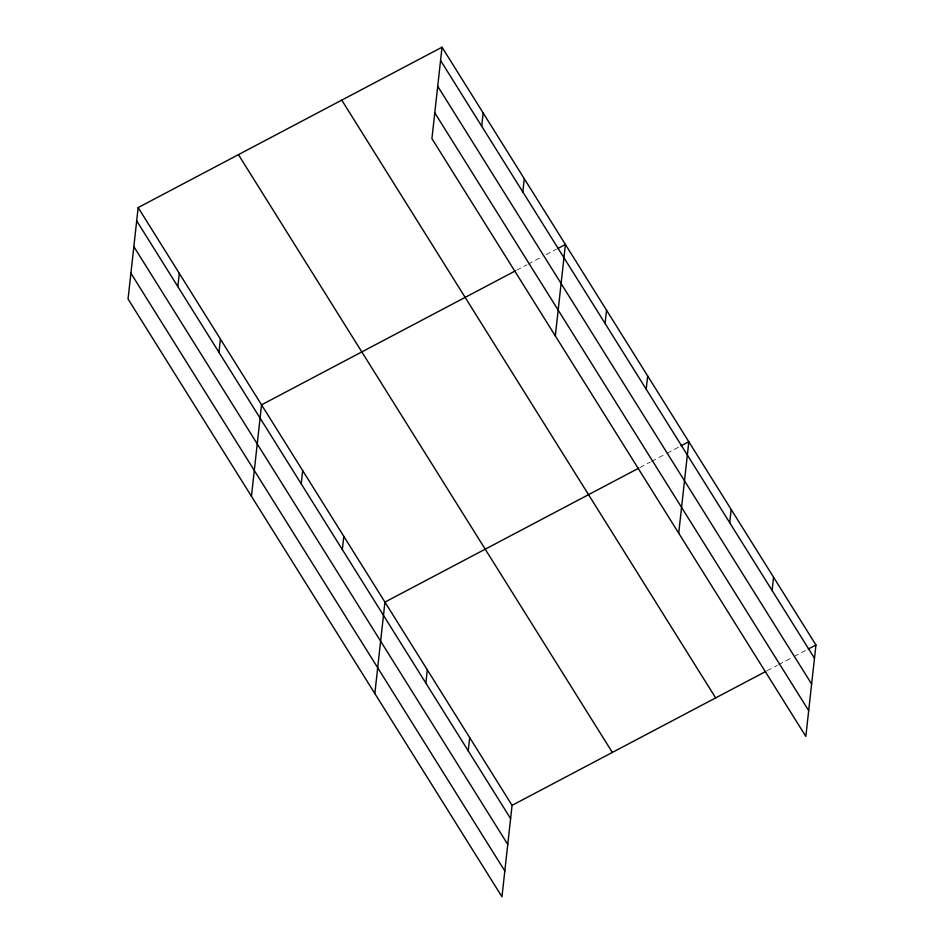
<?xml version="1.0" encoding="UTF-8"?>
<svg xmlns="http://www.w3.org/2000/svg" width="944" height="944" viewBox="0 0 944 944"><rect width="100%" height="100%" fill="white"/><g stroke="black" fill="none" stroke-linecap="round" stroke-linejoin="round"><path stroke-width="0.71" stroke-dasharray="4.72 3.54" d="M516.569 270.255L526.846 264.827M528.133 264.143L540.995 257.358M546.139 254.644L556.417 249.216M639.961 467.516L650.239 462.088M651.525 461.415L665.673 453.946M666.96 453.273L679.81 446.488M767.083 670.771L777.372 665.343M778.658 664.659L792.795 657.201M794.081 656.517L806.943 649.732"/><path stroke-width="1.42" d="M138.154 207.574L128.054 299.012L501.972 896.8L512.073 805.35L138.154 207.574L442.028 47.2L815.946 644.988L805.846 736.426L431.927 138.65L442.028 47.2M177.826 286.587L179.289 273.323M218.949 352.336L220.412 339.085M251.446 496.284L261.547 404.834L515.282 270.928M301.219 483.847L302.682 470.596M342.342 549.609L343.805 536.345M374.839 693.557L384.94 602.107L638.675 468.2M481.7 126.213L483.163 112.961M425.85 683.114L427.313 669.851M522.823 191.974L524.286 178.711M468.224 750.858L469.687 737.606M555.32 335.911L565.421 244.472L557.703 248.543M605.08 323.485L606.544 310.222M646.215 389.235L647.678 375.983M678.712 533.183L688.813 441.733L681.096 445.804M729.724 522.74L731.187 509.489M772.098 590.496L773.561 577.232M512.073 805.35L765.796 671.444M808.229 649.059L815.946 644.988M440.565 60.463L814.471 658.239M437.721 86.258L811.628 684.046M434.783 112.843L808.689 710.631M341.752 100.123L715.658 697.911M238.431 154.651L612.349 752.427M136.691 220.825L510.61 818.613M133.847 246.632L507.754 844.408M130.909 273.217L504.816 870.993"/></g></svg>
